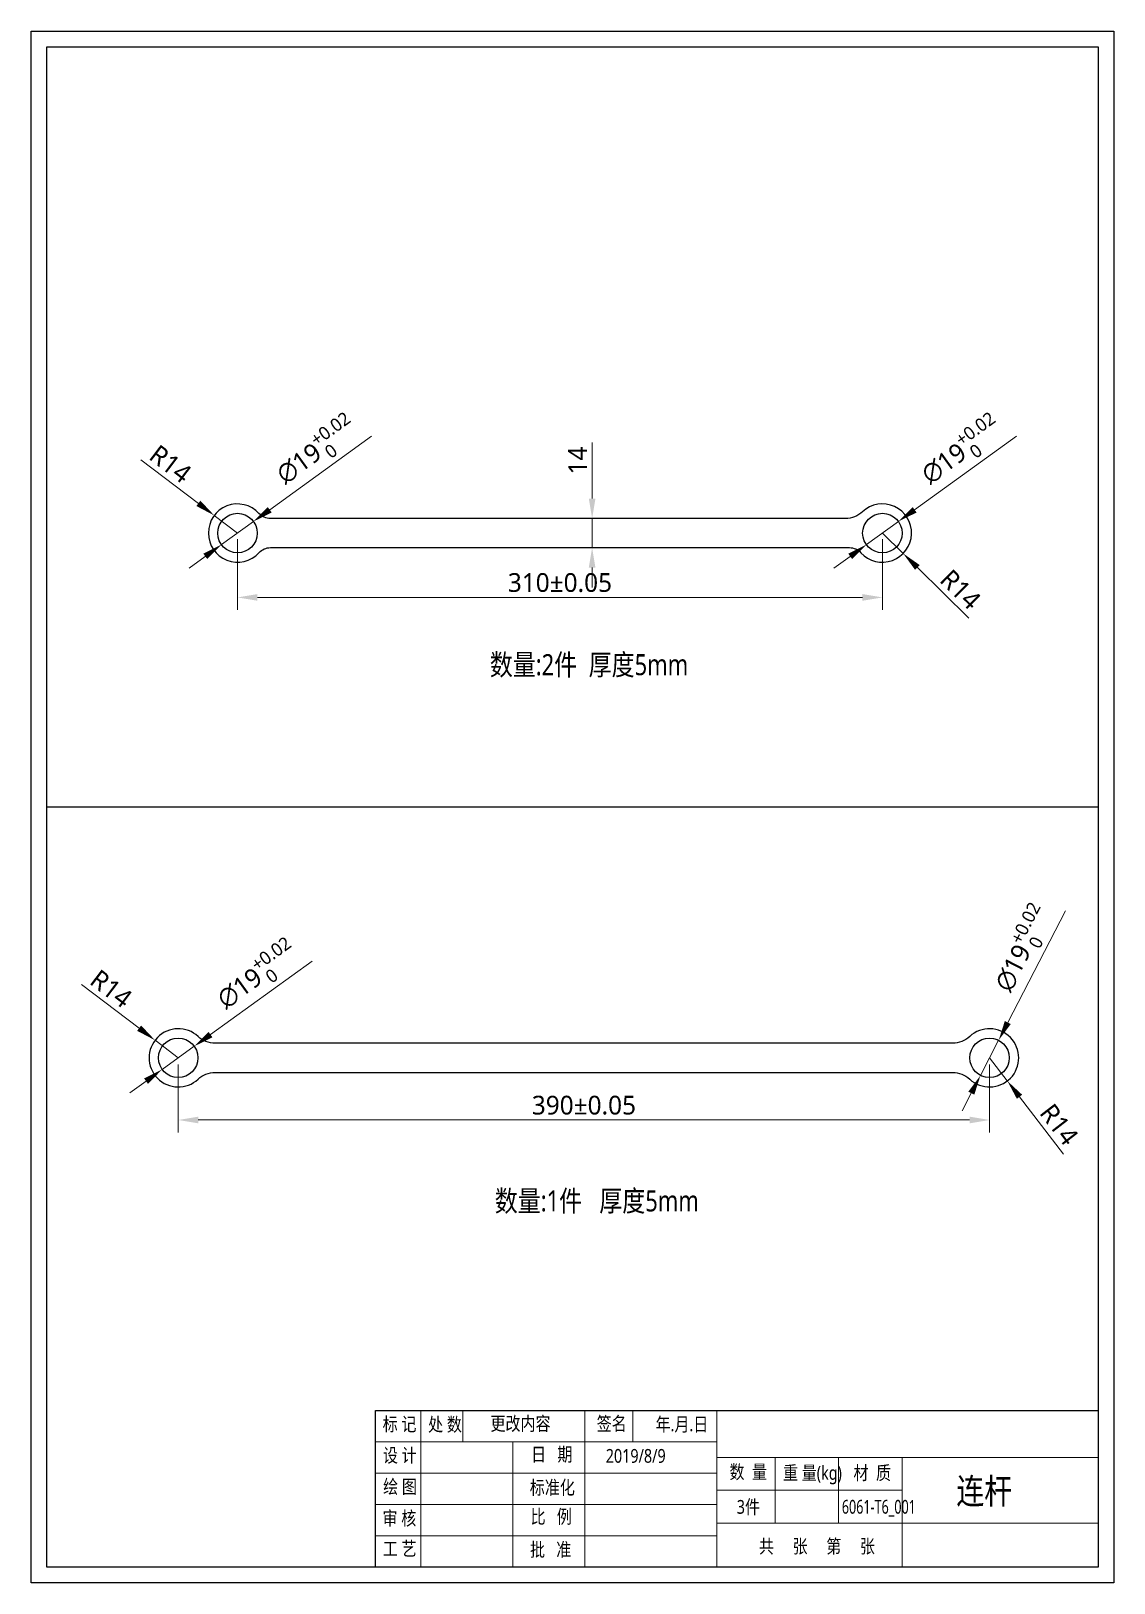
# Model space of a CAD drawing. Header units: millimetres. Extents: x -449 to 2916, y -1257 to 1632.
# Drawn here: x -334 to 186, y -583 to 163 of the extents above; entities that cross this region are included whole.
import ezdxf

# ---------------------------------------------------------------- set-up
doc = ezdxf.new("R2010")
doc.units = ezdxf.units.MM
doc.header["$PDSIZE"] = -1
doc.layers.add('细线层', color=252, linetype='Continuous', lineweight=13)
doc.styles.add('wf', font='')
doc.styles.add('黑体', font='', dxfattribs={"width": 0.8})
doc.styles.get('wf').set_extended_font_data('Microsoft YaHei')
doc.styles.get('黑体').set_extended_font_data('Microsoft YaHei')
doc.dimstyles.new('wf5', dxfattribs={"dimscale": 3, "dimtxt": 3, "dimasz": 3.2, "dimexe": 2, "dimexo": 1, "dimgap": 0.8, "dimtad": 1, "dimdec": 1, "dimdsep": 46, "dimtxsty": 'wf', "dimcen": 0, "dimclrd": 6, "dimclre": 6, "dimadec": 0, "dimazin": 0, "dimtm": 1e-09, "dimtfac": 0.7, "dimtdec": 1, "dimtmove": 0, "dimatfit": 3, "dimfxl": 0, "dimtolj": 1, "dimlwd": 13, "dimlwe": 13, "dimarcsym": 0})

# ---------------------------------------------------------------- blocks, each defined once
blk = doc.blocks.new('*D526')
at = {"color": 6, "lineweight": 13}
for p, q in [((-235.19, -81.17), (-235.19, -115.1)), ((74.81, -81.17), (74.81, -115.1)), ((-225.59, -109.1), (65.21, -109.1))]:
    blk.add_line(p, q, dxfattribs=at)
at = {"color": 6}
for points in [[(-225.59, -107.5), (-225.59, -110.7), (-235.19, -109.1)], [(65.21, -110.7), (65.21, -107.5), (74.81, -109.1)]]:
    blk.add_solid(points, dxfattribs=at)
at = {"layer": 'Defpoints', "color": 0}
for p in [(-235.19, -78.17), (74.81, -78.17), (74.81, -109.1)]:
    blk.add_point(p, dxfattribs=at)
at = {"color": 0, "insert": (-80.19, -102.03), "char_height": 9, "attachment_point": 5, "style": 'wf'}
blk.add_mtext('\\A1;\\A1;310%%p0.05', dxfattribs=at)
blk = doc.blocks.new('*D527')
at = {"color": 6, "lineweight": 13}
for p, q in [((-263.67, -333.65), (-263.67, -366.25)), ((126.33, -333.65), (126.33, -366.25)), ((116.73, -360.25), (-254.07, -360.25))]:
    blk.add_line(p, q, dxfattribs=at)
at = {"color": 6}
for points in [[(-254.07, -358.65), (-254.07, -361.85), (-263.67, -360.25)], [(116.73, -361.85), (116.73, -358.65), (126.33, -360.25)]]:
    blk.add_solid(points, dxfattribs=at)
at = {"layer": 'Defpoints', "color": 0}
for p in [(-263.67, -330.65), (126.33, -330.65), (-263.67, -360.25)]:
    blk.add_point(p, dxfattribs=at)
at = {"color": 0, "insert": (-68.67, -353.19), "char_height": 9, "attachment_point": 5, "style": 'wf'}
blk.add_mtext('\\A1;\\A1;390%%p0.05', dxfattribs=at)
blk = doc.blocks.new('*D532')
at = {"color": 6, "lineweight": 13}
for p, q in [((139.23, -31.66), (90.3, -66.99)), ((67.11, -83.74), (82.51, -72.61)), ((59.33, -89.36), (51.54, -94.98))]:
    blk.add_line(p, q, dxfattribs=at)
at = {"color": 6}
for points in [[(89.36, -65.7), (91.23, -68.29), (82.51, -72.61)], [(60.26, -90.65), (58.39, -88.06), (67.11, -83.74)]]:
    blk.add_solid(points, dxfattribs=at)
at = {"layer": 'Defpoints', "color": 0}
for p in [(82.51, -72.61), (67.11, -83.74)]:
    blk.add_point(p, dxfattribs=at)
at = {"color": 0, "insert": (112.76, -38.35), "char_height": 9, "attachment_point": 5, "rotation": 35.83131, "style": 'wf'}
blk.add_mtext('\\A1;\\A1;∅19{\\H0.7x;\\S+0.02^  0;}', dxfattribs=at)
blk = doc.blocks.new('*D533')
at = {"color": 6, "lineweight": 13}
for p, q in [((74.81, -78.17), (84.8, -87.99)), ((116.42, -119.07), (91.64, -94.72))]:
    blk.add_line(p, q, dxfattribs=at)
at = {"color": 6}
blk.add_solid([(92.77, -93.58), (90.52, -95.86), (84.8, -87.99)], dxfattribs=at)
at = {"layer": 'Defpoints', "color": 0}
for p in [(74.81, -78.17), (84.8, -87.99)]:
    blk.add_point(p, dxfattribs=at)
at = {"color": 0, "insert": (112.36, -105.26), "char_height": 9, "attachment_point": 5, "rotation": 315.49596, "style": 'wf'}
blk.add_mtext('\\A1;R14', dxfattribs=at)
blk = doc.blocks.new('*D534')
at = {"color": 6, "lineweight": 13}
for p, q in [((-170.77, -31.66), (-219.7, -66.99)), ((-242.89, -83.74), (-227.49, -72.61)), ((-250.67, -89.36), (-258.46, -94.98))]:
    blk.add_line(p, q, dxfattribs=at)
at = {"color": 6}
for points in [[(-220.64, -65.7), (-218.77, -68.29), (-227.49, -72.61)], [(-249.74, -90.65), (-251.61, -88.06), (-242.89, -83.74)]]:
    blk.add_solid(points, dxfattribs=at)
at = {"layer": 'Defpoints', "color": 0}
for p in [(-227.49, -72.61), (-242.89, -83.74)]:
    blk.add_point(p, dxfattribs=at)
at = {"color": 0, "insert": (-197.24, -38.35), "char_height": 9, "attachment_point": 5, "rotation": 35.83131, "style": 'wf'}
blk.add_mtext('\\A1;\\A1;∅19{\\H0.7x;\\S+0.02^  0;}', dxfattribs=at)
blk = doc.blocks.new('*D535')
at = {"color": 6, "lineweight": 13}
for p, q in [((-64.72, -61.57), (-64.72, -34.68)), ((-78.12, -71.17), (-58.72, -71.17)), ((-64.72, -85.17), (-64.72, -71.17)), ((-77.19, -85.17), (-58.72, -85.17)), ((-64.72, -94.77), (-64.72, -104.37))]:
    blk.add_line(p, q, dxfattribs=at)
at = {"color": 6}
for points in [[(-66.32, -61.57), (-63.12, -61.57), (-64.72, -71.17)], [(-63.12, -94.77), (-66.32, -94.77), (-64.72, -85.17)]]:
    blk.add_solid(points, dxfattribs=at)
at = {"layer": 'Defpoints', "color": 0}
for p in [(-81.12, -71.17), (-64.72, -71.17), (-80.19, -85.17)]:
    blk.add_point(p, dxfattribs=at)
at = {"color": 0, "insert": (-71.72, -43.33), "char_height": 9, "attachment_point": 5, "rotation": 90, "style": 'wf'}
blk.add_mtext('\\A1;14', dxfattribs=at)
blk = doc.blocks.new('*D536')
at = {"color": 6, "lineweight": 13}
for p, q in [((-281.66, -42.91), (-253.99, -63.91)), ((-235.19, -78.17), (-246.34, -69.71))]:
    blk.add_line(p, q, dxfattribs=at)
at = {"color": 6}
blk.add_solid([(-254.95, -65.18), (-253.02, -62.63), (-246.34, -69.71)], dxfattribs=at)
at = {"layer": 'Defpoints', "color": 0}
for p in [(-246.34, -69.71), (-235.19, -78.17)]:
    blk.add_point(p, dxfattribs=at)
at = {"color": 0, "insert": (-267.41, -44.93), "char_height": 9, "attachment_point": 5, "rotation": 322.8043, "style": 'wf'}
blk.add_mtext('\\A1;R14', dxfattribs=at)
blk = doc.blocks.new('*D537')
at = {"color": 6, "lineweight": 13}
for p, q in [((126.33, -330.38), (134.86, -341.47)), ((161.9, -376.61), (140.72, -349.08))]:
    blk.add_line(p, q, dxfattribs=at)
at = {"color": 6}
blk.add_solid([(141.99, -348.11), (139.45, -350.06), (134.86, -341.47)], dxfattribs=at)
at = {"layer": 'Defpoints', "color": 0}
for p in [(126.33, -330.38), (134.86, -341.47)]:
    blk.add_point(p, dxfattribs=at)
at = {"color": 0, "insert": (159.78, -362.38), "char_height": 9, "attachment_point": 5, "rotation": 307.57442, "style": 'wf'}
blk.add_mtext('\\A1;R14', dxfattribs=at)
blk = doc.blocks.new('*D538')
at = {"color": 6, "lineweight": 13}
for p, q in [((162.8, -259.79), (135.09, -313.41)), ((121.96, -338.82), (130.69, -321.94)), ((117.56, -347.35), (113.15, -355.87))]:
    blk.add_line(p, q, dxfattribs=at)
at = {"color": 6}
for points in [[(133.67, -312.67), (136.52, -314.14), (130.69, -321.94)], [(118.98, -348.08), (116.14, -346.61), (121.96, -338.82)]]:
    blk.add_solid(points, dxfattribs=at)
at = {"layer": 'Defpoints', "color": 0}
for p in [(130.69, -321.94), (121.96, -338.82)]:
    blk.add_point(p, dxfattribs=at)
at = {"color": 0, "insert": (142.2, -277.71), "char_height": 9, "attachment_point": 5, "rotation": 62.67443, "style": 'wf'}
blk.add_mtext('\\A1;\\A1;∅19{\\H0.7x;\\S+0.02^  0;}', dxfattribs=at)
blk = doc.blocks.new('*D539')
at = {"color": 6, "lineweight": 13}
for p, q in [((-199.26, -283.87), (-248.19, -319.2)), ((-271.38, -335.94), (-255.97, -324.82)), ((-279.16, -341.56), (-286.94, -347.18))]:
    blk.add_line(p, q, dxfattribs=at)
at = {"color": 6}
for points in [[(-249.13, -317.9), (-247.25, -320.49), (-255.97, -324.82)], [(-278.22, -342.86), (-280.1, -340.26), (-271.38, -335.94)]]:
    blk.add_solid(points, dxfattribs=at)
at = {"layer": 'Defpoints', "color": 0}
for p in [(-255.97, -324.82), (-271.38, -335.94)]:
    blk.add_point(p, dxfattribs=at)
at = {"color": 0, "insert": (-225.73, -290.55), "char_height": 9, "attachment_point": 5, "rotation": 35.83131, "style": 'wf'}
blk.add_mtext('\\A1;\\A1;∅19{\\H0.7x;\\S+0.02^  0;}', dxfattribs=at)
blk = doc.blocks.new('*D540')
at = {"color": 6, "lineweight": 13}
for p, q in [((-310.14, -295.11), (-282.47, -316.11)), ((-263.67, -330.38), (-274.83, -321.91))]:
    blk.add_line(p, q, dxfattribs=at)
at = {"color": 6}
blk.add_solid([(-283.44, -317.38), (-281.51, -314.84), (-274.83, -321.91)], dxfattribs=at)
at = {"layer": 'Defpoints', "color": 0}
for p in [(-274.83, -321.91), (-263.67, -330.38)]:
    blk.add_point(p, dxfattribs=at)
at = {"color": 0, "insert": (-295.9, -297.13), "char_height": 9, "attachment_point": 5, "rotation": 322.8043, "style": 'wf'}
blk.add_mtext('\\A1;R14', dxfattribs=at)

msp = doc.modelspace()

# ---------------------------------------------------------------- linework, layer by layer
msp.add_line((-326.77, -209.826), (178.464, -209.826))
at = {"color": 0, "linetype": 'ByBlock', "lineweight": 20}
for p, q in [((-147.066, -499.794), (-147.066, -575.084)), ((-126.895, -499.794), (-126.895, -514.852)), ((-68.213, -499.794), (-68.213, -511.95)), ((-45.161, -514.852), (-45.161, -499.794)), ((-4.82, -575.084), (-4.82, -499.794)), ((-68.213, -575.084), (-68.213, -511.95)), ((-102.792, -514.852), (-102.792, -575.084)), ((178.464, -522.381), (-4.82, -522.381)), ((23.304, -522.381), (23.304, -554.003)), ((53.67, -522.381), (53.67, -554.003)), ((84.248, -575.084), (84.248, -522.381)), ((84.248, -538.192), (-4.82, -538.192)), ((178.464, -554.003), (-4.82, -554.003))]:
    msp.add_line(p, q, dxfattribs=at)
at = {"color": 0, "linetype": 'ByBlock', "lineweight": 25}
for points in [[(186.124, -582.744), (-334.43, -582.744), (-334.43, 163.092), (186.124, 163.092)], [(178.464, -575.084), (-326.77, -575.084), (-326.77, 155.432), (178.464, 155.432)]]:
    msp.add_lwpolyline(points, close=True, dxfattribs=at)
for points in [[(-219.313, -71.174, -0.210692), (-224.85, -68.733, 2.5775523), (-224.85, -87.616, -0.210692), (-219.313, -85.174), (58.938, -85.174, -0.210692), (64.476, -87.616, 2.4334135), (65.256, -67.944, -0.1900778), (57.064, -71.174)], [(116.769, -340.608, 2.3025389), (116.769, -320.146, -0.1900778), (108.578, -323.377), (-245.926, -323.377, -0.1900778), (-254.117, -320.146, 2.3025389), (-254.117, -340.608, -0.1900778), (-245.926, -337.377), (108.578, -337.377, -0.1900778)]]:
    msp.add_lwpolyline(points, format="xyb", close=True)
for centre in [(-235.187, -78.174), (74.813, -78.174), (-263.674, -330.377), (126.326, -330.377)]:
    msp.add_circle(centre, 9.5)
at = {"layer": '细线层', "color": 0, "linetype": 'ByBlock', "lineweight": 20, "ltscale": 0.5}
for p, q in [((-168.819, -514.852), (-4.82, -514.852)), ((-168.819, -529.91), (-4.82, -529.91)), ((-168.819, -544.968), (-4.82, -544.968)), ((-168.819, -560.026), (-4.82, -560.026))]:
    msp.add_line(p, q, dxfattribs=at)
at = {"layer": '细线层', "color": 0, "linetype": 'ByBlock', "lineweight": 25, "ltscale": 0.5}
msp.add_lwpolyline([(-168.819, -499.794), (178.464, -499.794), (178.464, -575.084), (-168.819, -575.084)], close=True, dxfattribs=at)

# ---------------------------------------------------------------- texts
at = {"attachment_point": 1, "style": '黑体'}
for s, insert, char_height, width in [('数量:2件  厚度5mm', (-113.892, -136.365), 10.125, 2422.13343), ('数量:1件   厚度5mm', (-111.526, -394.07), 10.125, 2422.13343), ('标 记', (-165.392, -503.088), 6.6182, 176.00806), ('处 数', (-143.564, -503.243), 6.6182, 176.00806), ('更改内容', (-113.589, -502.837), 6.6182, 176.00806), ('{\\Q0;签名}', (-62.516, -502.885), 6.6182, 176.00806), ('{\\Q0;年.月.日}', (-34.243, -503.209), 6.61821, 176.00806), ('设 计', (-165.288, -518.111), 6.6182, 176.00806), ('日   期', (-94.037, -517.654), 6.6182, 176.00806), (' 2019/8/9', (-59.955, -518.364), 6.6182, 176.00806), ('数  量', (1.31, -526.058), 6.6182, 176.00806), ('重 量(kg)', (27.035, -526.512), 6.6182, 176.00806), ('材  质', (60.917, -526.512), 6.6182, 176.00806), ('绘 图', (-165.181, -533.137), 6.6182, 176.00806), ('{\\Q0;标准化}', (-94.685, -533.541), 6.6182, 176.00806), ('审 核', (-165.458, -548.35), 6.6182, 176.00806), ('比   例', (-94.301, -547.552), 6.6182, 176.00806), ('工 艺', (-165.366, -562.942), 6.6182, 176.00806), ('批   准', (-94.583, -563.404), 6.6182, 176.00806), ('共     张     第     张', (15.463, -561.8), 6.61821, 176.00806)]:
    msp.add_mtext(s, dxfattribs=dict(at, insert=insert, char_height=char_height, width=width))
at = {"linetype": 'ByBlock', "lineweight": 25, "insert": (110.327, -532.467), "char_height": 12.2916, "width": 66.05038, "attachment_point": 1, "style": '黑体'}
msp.add_mtext('连杆', dxfattribs=at)
at = {"linetype": 'ByBlock', "insert": (4.817, -542.87), "char_height": 6.6182, "width": 18.64954, "attachment_point": 1, "style": '黑体'}
msp.add_mtext('3件', dxfattribs=at)
at = {"style": '黑体', "width": 0.7}
msp.add_attdef('6061-T6_001', (55.32, -549.456), '', height=6.618, dxfattribs=at)

# ---------------------------------------------------------------- dimensions: what is measured, and where the dimension line sits
for p1, p2, picture, middle in [((-242.889, -83.736), (-227.485, -72.613), '*D534', (-197.243, -38.351)), ((67.111, -83.736), (82.515, -72.613), '*D532', (112.757, -38.351)), ((121.965, -338.817), (130.687, -321.937), '*D538', (142.2, -277.71)), ((-271.376, -335.938), (-255.972, -324.816), '*D539', (-225.729, -290.553))]:
    dim = msp.add_diameter_dim_2p(p1=p1, p2=p2, text='\\A1;<>{\\H0.7x;\\S+0.02^  0;}', dimstyle='wf5', override={"dimtxsty": 'wf'})
    dim.commit()
    dim.dimension.update_dxf_attribs({"geometry": picture, "text_midpoint": middle})
for center, mpoint, picture, middle in [((-235.187, -78.174), (-246.339, -69.711), '*D536', (-267.414, -44.931)), ((74.813, -78.174), (84.797, -87.988), '*D533', (112.36, -105.264)), ((-263.674, -330.377), (-274.826, -321.913), '*D540', (-295.901, -297.133)), ((126.326, -330.377), (134.863, -341.473), '*D537', (159.782, -362.383))]:
    dim = msp.add_radius_dim(center=center, mpoint=mpoint, dimstyle='wf5')
    dim.commit()
    dim.dimension.update_dxf_attribs({"geometry": picture, "text_midpoint": middle})
dim = msp.add_linear_dim(base=(-64.72, -71.174), p1=(-80.187, -85.174), p2=(-81.124, -71.174), angle=90, dimstyle='wf5')
dim.commit()
dim.dimension.update_dxf_attribs({"geometry": '*D535', "text_midpoint": (-71.719, -43.326)})
for base, p1, p2, picture, middle in [((74.813, -109.104), (-235.187, -78.174), (74.813, -78.174), '*D526', (-80.187, -102.027)), ((-263.674, -360.245), (126.326, -330.645), (-263.674, -330.645), '*D527', (-68.674, -353.191))]:
    dim = msp.add_linear_dim(base=base, p1=p1, p2=p2, text='\\A1;<>%%p0.05', dimstyle='wf5', override={"dimtxsty": 'wf'})
    dim.commit()
    dim.dimension.update_dxf_attribs({"geometry": picture, "text_midpoint": middle})

doc.saveas('drawing.dxf')
